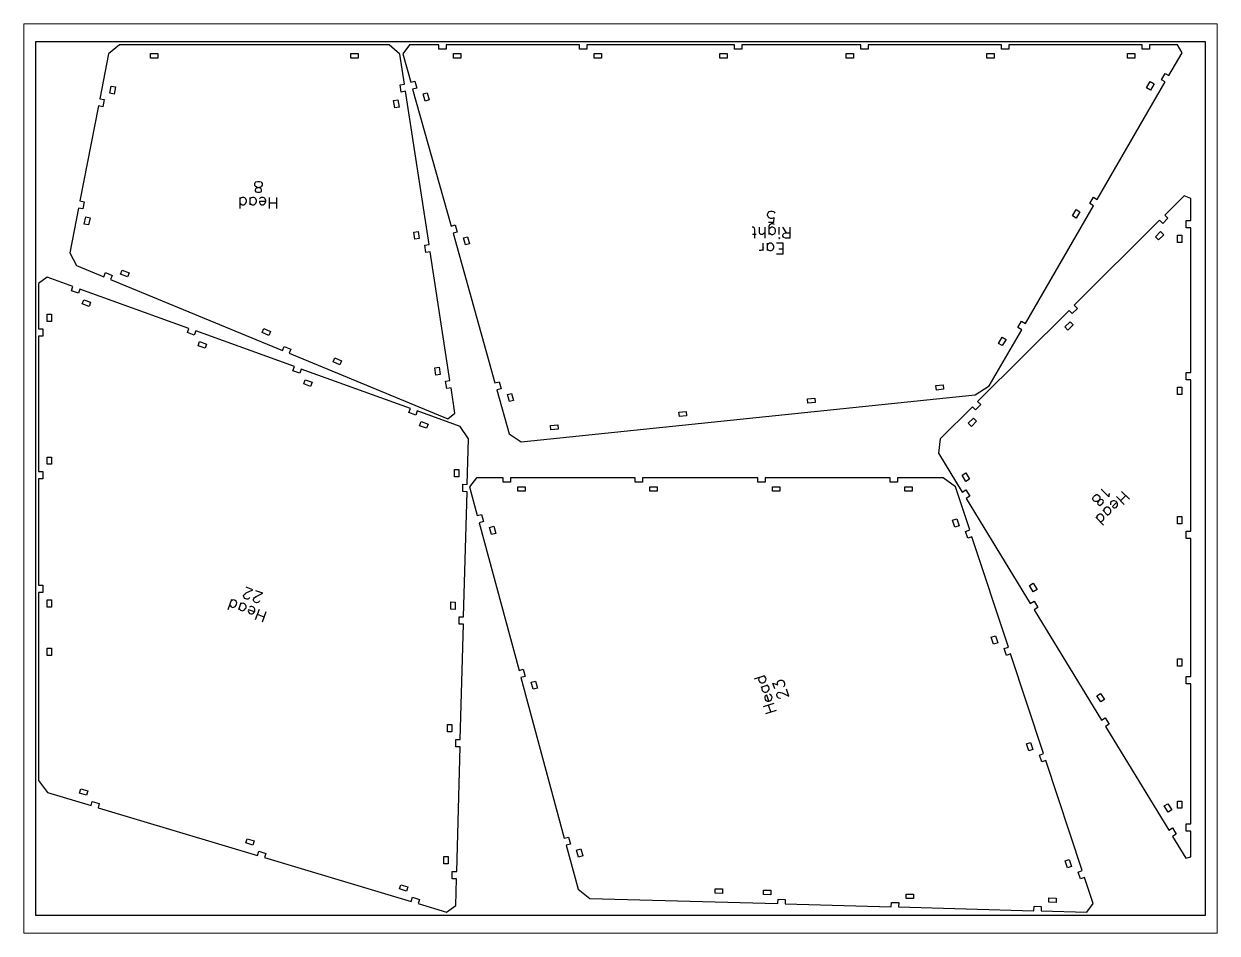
# Paper-space layout 'Layout' of a CAD drawing. Header units: millimetres, sheet in inches. Extents: x 0 to 10.5, y 0 to 8.
# The model-space entities are those that its viewports show. They can reach past a viewport. Long polylines and large blocks are cut down to what shows.
import ezdxf

# ---------------------------------------------------------------- set-up
doc = ezdxf.new("R2010")
doc.units = ezdxf.units.MM
doc.header["$MEASUREMENT"] = 0
for name, color, linetype, true_color in [('ear_right_cuts', 7, 'Continuous', 0xffffff), ('ear_right_marks', 7, 'Continuous', 0xffffff), ('head_cuts', 7, 'Continuous', 0xffffff), ('head_marks', 7, 'Continuous', 0xffffff), ('Sheet', 18, 'Continuous', 0x000000)]:
    doc.layers.add(name, color=color, linetype=linetype, true_color=true_color)

msp = doc.modelspace()

# ---------------------------------------------------------------- linework, layer by layer
at = {"layer": 'ear_right_cuts', "color": 7, "true_color": 0xffffff}
for points in [[(780.9, 595), (761.77, 595), (761.77, 592), (756.77, 592), (756.77, 595), (665.57, 595), (665.57, 592), (660.57, 592), (660.57, 595), (569.38, 595), (569.38, 592), (564.38, 592), (564.38, 595), (483, 595), (483, 592), (478, 592), (478, 595), (377, 595), (377, 592), (372, 592), (372, 595), (280.8, 595), (280.8, 592), (275.8, 592), (275.8, 595), (255.69, 595), (251.05, 588.89), (256.51, 569.42), (259.4, 570.23), (260.75, 565.42), (257.86, 564.61), (284.11, 471.03), (287, 471.84), (288.35, 467.02), (285.46, 466.21), (314.16, 363.9), (317.05, 364.71), (318.4, 359.9), (315.51, 359.09), (323.92, 329.1), (331.96, 323.63), (642.63, 355.72), (652.13, 361.87), (674.34, 400.19), (671.74, 401.69), (674.25, 406.02), (676.85, 404.51), (723.45, 484.93), (720.86, 486.43), (723.36, 490.76), (725.96, 489.25), (772.57, 569.67), (769.97, 571.17), (772.48, 575.5), (775.07, 573.99), (784.07, 589.51)], [(290.8, 589), (290.8, 586), (285.8, 586), (285.8, 589)], [(387, 589), (387, 586), (382, 586), (382, 589)], [(473, 589), (473, 586), (468, 586), (468, 589)], [(559.38, 589), (559.38, 586), (554.38, 586), (554.38, 589)], [(655.57, 589), (655.57, 586), (650.57, 586), (650.57, 589)], [(751.77, 589), (751.77, 586), (746.77, 586), (746.77, 589)], [(762.36, 564.02), (759.76, 565.53), (762.27, 569.85), (764.87, 568.35)], [(264.99, 561.41), (267.88, 562.22), (269.23, 557.41), (266.34, 556.6)], [(711.65, 476.53), (709.06, 478.04), (711.57, 482.36), (714.16, 480.86)], [(292.59, 463.02), (295.48, 463.83), (296.83, 459.01), (293.94, 458.2)], [(661.11, 389.33), (658.52, 390.83), (661.02, 395.16), (663.62, 393.65)], [(616, 359.01), (615.7, 361.99), (620.67, 362.5), (620.98, 359.52)], [(322.64, 355.89), (325.53, 356.7), (326.88, 351.89), (323.99, 351.08)], [(528.13, 349.93), (527.82, 352.91), (532.79, 353.43), (533.1, 350.44)], [(440.25, 340.85), (439.94, 343.84), (444.92, 344.35), (445.23, 341.37)], [(352.38, 331.78), (352.07, 334.76), (357.04, 335.27), (357.35, 332.29)]]:
    msp.add_lwpolyline(points, close=True, dxfattribs=at)
at = {"layer": 'ear_right_marks', "color": 7, "true_color": 0xffffff}
for points in [[(500.52, 479.18), (500.88, 480.25)], [(500.52, 478.46), (500.52, 479.18)], [(500.88, 477.39), (500.52, 478.46)], [(500.88, 480.25), (501.6, 480.96)], [(501.6, 476.68), (500.88, 477.39)], [(501.24, 473.82), (504.81, 473.82)], [(501.6, 480.96), (502.67, 481.32)], [(502.67, 476.32), (501.6, 476.68)], [(502.67, 481.32), (503.74, 481.32)], [(503.74, 476.32), (502.67, 476.32)], [(503.74, 481.32), (504.81, 480.96)], [(504.81, 476.68), (503.74, 476.32)], [(504.81, 480.96), (505.17, 480.61)], [(504.81, 473.82), (505.17, 477.04)], [(505.17, 477.04), (504.81, 476.68)], [(505.17, 480.61), (505.52, 479.89)], [(490.7, 470.32), (489.99, 470.32)], [(492.85, 465.32), (490.35, 465.32)], [(491.42, 469.96), (490.7, 470.32)], [(491.77, 468.89), (491.42, 469.96)], [(491.77, 462.82), (491.77, 468.89)], [(494.99, 466.75), (494.99, 470.32)], [(495.35, 465.68), (494.99, 466.75)], [(496.06, 465.32), (495.35, 465.68)], [(497.13, 465.32), (496.06, 465.32)], [(497.85, 465.68), (497.13, 465.32)], [(498.92, 466.75), (497.85, 465.68)], [(498.92, 462.82), (498.92, 470.32)], [(501.77, 471.04), (502.13, 472.11)], [(501.77, 465.32), (501.77, 471.04)], [(502.49, 469.96), (501.77, 469.25)], [(501.77, 466.39), (502.49, 465.68)], [(502.13, 472.11), (502.49, 472.46)], [(502.49, 472.46), (503.2, 472.82)], [(503.2, 470.32), (502.49, 469.96)], [(502.49, 465.68), (503.2, 465.32)], [(503.2, 472.82), (504.27, 472.82)], [(504.27, 470.32), (503.2, 470.32)], [(503.2, 465.32), (504.27, 465.32)], [(504.27, 472.82), (504.99, 472.46)], [(504.99, 469.96), (504.27, 470.32)], [(504.27, 465.32), (504.99, 465.68)], [(505.7, 469.25), (504.99, 469.96)], [(504.99, 465.68), (505.7, 466.39)], [(506.06, 468.18), (505.7, 469.25)], [(505.7, 466.39), (506.06, 467.46)], [(506.06, 467.46), (506.06, 468.18)], [(508.56, 465.32), (508.56, 470.32)], [(513.56, 466.39), (511.06, 470.32)], [(511.06, 464.96), (511.42, 465.68)], [(511.42, 465.68), (511.77, 466.04)], [(511.77, 466.04), (512.85, 466.39)], [(512.85, 466.39), (516.06, 466.39)], [(516.06, 462.82), (516.06, 470.32)], [(497.67, 454.32), (497.67, 459.32)], [(500.52, 454.32), (500.52, 459.32)], [(501.24, 458.96), (500.52, 458.25)], [(501.95, 459.32), (501.24, 458.96)], [(503.02, 459.32), (501.95, 459.32)], [(503.74, 458.96), (503.02, 459.32)], [(504.45, 458.25), (503.74, 458.96)], [(504.81, 457.18), (504.45, 458.25)], [(504.81, 456.46), (504.81, 457.18)], [(511.24, 459.32), (506.6, 459.32)], [(508.56, 463.18), (508.2, 462.82)], [(508.2, 462.82), (508.56, 462.46)], [(508.92, 462.82), (508.56, 463.18)], [(508.56, 462.46), (508.92, 462.82)], [(511.06, 464.25), (511.06, 464.96)], [(511.42, 463.54), (511.06, 464.25)], [(511.24, 451.82), (511.24, 459.32)], [(511.77, 463.18), (511.42, 463.54)], [(512.85, 462.82), (511.77, 463.18)], [(516.06, 462.82), (512.85, 462.82)], [(495.88, 454.32), (494.81, 454.32)], [(496.6, 454.68), (495.88, 454.32)], [(497.31, 455.39), (496.6, 454.68)], [(497.67, 456.46), (497.31, 455.39)], [(500.52, 455.39), (501.24, 454.68)], [(501.24, 454.68), (501.95, 454.32)], [(501.95, 454.32), (503.02, 454.32)], [(503.02, 454.32), (503.74, 454.68)], [(503.74, 454.68), (504.45, 455.39)], [(504.45, 455.39), (504.81, 456.46)], [(511.24, 451.82), (506.6, 451.82)], [(511.24, 455.39), (508.38, 455.39)]]:
    msp.add_lwpolyline(points, dxfattribs=at)
at = {"layer": 'head_cuts', "color": 7, "true_color": 0xffffff}
for points in [[(241.73, 595), (57.45, 595), (49.88, 588.77), (43.93, 558.19), (46.87, 557.62), (45.92, 552.71), (42.97, 553.28), (30.31, 488.29), (33.25, 487.72), (32.29, 482.81), (29.35, 483.38), (23.39, 452.81), (28.05, 444.15), (46.6, 436.49), (47.75, 439.26), (52.37, 437.35), (51.22, 434.58), (168.83, 386), (169.98, 388.77), (174.6, 386.86), (173.45, 384.09), (281.92, 339.28), (286.82, 343.14), (284.13, 360.6), (281.17, 360.15), (280.41, 365.09), (283.37, 365.54), (269.84, 453.57), (266.87, 453.12), (266.11, 458.06), (269.08, 458.52), (252.97, 563.23), (250, 562.77), (249.24, 567.71), (252.21, 568.17), (249.05, 588.72)], [(83.6, 589), (83.6, 586), (78.6, 586), (78.6, 589)], [(220.58, 589), (220.58, 586), (215.58, 586), (215.58, 589)], [(51.73, 566.86), (54.67, 566.29), (53.72, 561.38), (50.77, 561.95)], [(248.56, 552.43), (245.59, 551.97), (244.83, 556.92), (247.8, 557.37)], [(785.41, 491.81), (772.18, 478.62), (774.3, 476.5), (770.76, 472.97), (768.64, 475.09), (710.28, 416.94), (712.4, 414.81), (708.86, 411.28), (706.74, 413.41), (644.24, 351.12), (646.36, 349), (642.81, 345.47), (640.7, 347.59), (618.63, 325.61), (617.45, 315.71), (633.69, 289.13), (636.25, 290.69), (638.86, 286.42), (636.3, 284.86), (680.23, 212.96), (682.79, 214.53), (685.4, 210.26), (682.84, 208.7), (728.98, 133.2), (731.54, 134.76), (734.14, 130.5), (731.58, 128.93), (774.88, 58.09), (777.44, 59.65), (780.04, 55.38), (777.48, 53.82), (786.6, 38.91), (789.91, 39.84), (789.91, 57.32), (786.91, 57.32), (786.91, 62.32), (789.91, 62.32), (789.91, 158.04), (786.91, 158.04), (786.91, 163.04), (789.91, 163.04), (789.91, 257.55), (786.91, 257.55), (786.91, 262.55), (789.91, 262.55), (789.91, 365.95), (786.91, 365.95), (786.91, 370.95), (789.91, 370.95), (789.91, 469.9), (786.91, 469.9), (786.91, 474.9), (789.91, 474.9), (789.91, 489.94)], [(34.28, 477.33), (37.23, 476.76), (36.27, 471.85), (33.33, 472.42)], [(262.38, 462.55), (259.42, 462.09), (258.66, 467.03), (261.62, 467.49)], [(769.33, 467.31), (771.45, 465.19), (767.91, 461.66), (765.79, 463.78)], [(783.91, 459.9), (780.91, 459.9), (780.91, 464.9), (783.91, 464.9)], [(58.14, 438.21), (59.28, 440.99), (63.9, 439.08), (62.76, 436.31)], [(290.3, 334.13), (261, 344.71), (259.98, 341.89), (255.28, 343.59), (256.3, 346.41), (181.72, 373.35), (180.7, 370.53), (176, 372.23), (177.02, 375.05), (109.53, 399.42), (108.51, 396.6), (103.81, 398.3), (104.83, 401.12), (30.27, 428.05), (29.26, 425.23), (24.55, 426.93), (25.57, 429.75), (7.97, 436.11), (2, 431.91), (2, 400.76), (5, 400.76), (5, 395.76), (2, 395.76), (2, 303.19), (5, 303.19), (5, 298.19), (2, 298.19), (2, 225.62), (5, 225.62), (5, 220.62), (2, 220.62), (2, 91.9), (8.08, 83.73), (37.92, 74.8), (38.78, 77.67), (43.57, 76.24), (42.71, 73.36), (151.76, 40.72), (152.62, 43.59), (157.41, 42.16), (156.55, 39.28), (256.79, 9.27), (257.65, 12.15), (262.44, 10.71), (261.58, 7.84), (281.07, 2), (287.33, 6.53), (287.83, 24.77), (284.83, 24.85), (284.97, 29.85), (287.97, 29.77), (290.31, 115.03), (287.31, 115.11), (287.45, 120.11), (290.45, 120.03), (292.61, 198.88), (289.62, 198.97), (289.75, 203.96), (292.75, 203.88), (295.1, 289.49), (292.1, 289.57), (292.24, 294.57), (295.24, 294.49), (296.1, 325.63)], [(37.64, 419.01), (36.62, 416.19), (31.92, 417.89), (32.94, 420.71)], [(8, 410.76), (11, 410.76), (11, 405.76), (8, 405.76)], [(154.96, 398.22), (156.11, 400.99), (160.73, 399.08), (159.58, 396.31)], [(707.43, 405.63), (709.55, 403.5), (706.01, 399.98), (703.89, 402.1)], [(116.9, 390.38), (115.88, 387.56), (111.17, 389.26), (112.19, 392.08)], [(203.49, 378.17), (204.64, 380.94), (209.26, 379.04), (208.11, 376.26)], [(276.68, 369.57), (273.72, 369.12), (272.96, 374.06), (275.92, 374.52)], [(189.09, 364.31), (188.07, 361.49), (183.37, 363.19), (184.39, 366.01)], [(783.91, 355.95), (780.91, 355.95), (780.91, 360.95), (783.91, 360.95)], [(268.37, 335.67), (267.35, 332.85), (262.65, 334.55), (263.67, 337.37)], [(641.39, 339.81), (643.51, 337.69), (639.97, 334.16), (637.85, 336.29)], [(8, 313.19), (11, 313.19), (11, 308.19), (8, 308.19)], [(289.38, 299.65), (286.38, 299.73), (286.52, 304.73), (289.52, 304.65)], [(633.59, 300.79), (636.15, 302.35), (638.76, 298.08), (636.2, 296.52)], [(723.19, 7.86), (717.32, 25.62), (714.47, 24.68), (712.91, 29.43), (715.75, 30.37), (690.88, 105.63), (688.03, 104.69), (686.47, 109.44), (689.31, 110.38), (666.8, 178.52), (663.95, 177.57), (662.38, 182.32), (665.23, 183.26), (640.35, 258.55), (637.5, 257.61), (635.93, 262.36), (638.78, 263.3), (629.01, 292.88), (620.67, 298.91), (589.52, 298.91), (589.52, 295.91), (584.52, 295.91), (584.52, 298.91), (498.88, 298.91), (498.88, 295.91), (493.88, 295.91), (493.88, 298.91), (414.99, 298.91), (414.99, 295.91), (409.99, 295.91), (409.99, 298.91), (324.7, 298.91), (324.7, 295.91), (319.7, 295.91), (319.7, 298.91), (301.45, 298.91), (296.75, 292.77), (302.05, 273.13), (304.95, 273.91), (306.25, 269.08), (303.35, 268.3), (330.6, 167.28), (333.49, 168.06), (334.8, 163.23), (331.9, 162.45), (361.54, 52.55), (364.44, 53.33), (365.74, 48.5), (362.84, 47.72), (370.95, 17.64), (378.96, 11.34), (507.63, 7.8), (507.71, 10.8), (512.71, 10.66), (512.63, 7.67), (585.17, 5.67), (585.25, 8.67), (590.25, 8.53), (590.17, 5.54), (682.7, 2.99), (682.78, 5.99), (687.78, 5.85), (687.7, 2.86), (718.84, 2)], [(334.7, 292.91), (334.7, 289.91), (329.7, 289.91), (329.7, 292.91)], [(424.99, 292.91), (424.99, 289.91), (419.99, 289.91), (419.99, 292.91)], [(508.88, 292.91), (508.88, 289.91), (503.88, 289.91), (503.88, 292.91)], [(599.52, 292.91), (599.52, 289.91), (594.52, 289.91), (594.52, 292.91)], [(631.52, 266.16), (628.67, 265.22), (627.1, 269.97), (629.95, 270.91)], [(783.91, 267.55), (780.91, 267.55), (780.91, 272.55), (783.91, 272.55)], [(310.45, 265.03), (313.34, 265.82), (314.64, 260.99), (311.75, 260.21)], [(679.67, 225.38), (682.23, 226.95), (684.84, 222.68), (682.28, 221.12)], [(8, 215.62), (11, 215.62), (11, 210.62), (8, 210.62)], [(286.89, 209.04), (283.89, 209.13), (284.03, 214.13), (287.03, 214.04)], [(657.96, 186.13), (655.12, 185.19), (653.55, 189.93), (656.4, 190.88)], [(8, 182.48), (11, 182.48), (11, 177.48), (8, 177.48)], [(783.91, 170.26), (780.91, 170.26), (780.91, 175.26), (783.91, 175.26)], [(338.99, 159.19), (341.89, 159.97), (343.19, 155.14), (340.3, 154.36)], [(725.75, 149.98), (728.31, 151.55), (730.92, 147.28), (728.36, 145.72)], [(284.59, 125.19), (281.59, 125.27), (281.73, 130.27), (284.72, 130.19)], [(682.05, 113.25), (679.2, 112.31), (677.63, 117.05), (680.48, 117.99)], [(30.07, 83.41), (30.93, 86.29), (35.72, 84.85), (34.86, 81.98)], [(771.83, 74.58), (774.39, 76.14), (777, 71.88), (774.44, 70.31)], [(783.91, 72.98), (780.91, 72.98), (780.91, 77.98), (783.91, 77.98)], [(143.9, 49.33), (144.76, 52.21), (149.55, 50.77), (148.69, 47.9)], [(369.94, 44.45), (372.83, 45.24), (374.14, 40.41), (371.24, 39.63)], [(282.11, 34.93), (279.11, 35.01), (279.25, 40.01), (282.25, 39.93)], [(708.49, 33.23), (705.64, 32.29), (704.07, 37.04), (706.92, 37.98)], [(248.93, 17.89), (249.79, 20.76), (254.58, 19.33), (253.72, 16.45)], [(464.67, 14.99), (464.75, 17.98), (469.75, 17.85), (469.66, 14.85)], [(497.8, 14.08), (497.88, 17.07), (502.88, 16.94), (502.79, 13.94)], [(595.33, 11.4), (595.41, 14.39), (600.41, 14.26), (600.33, 11.26)], [(692.86, 8.72), (692.95, 11.72), (697.94, 11.58), (697.86, 8.58)]]:
    msp.add_lwpolyline(points, close=True, dxfattribs=at)
at = {"layer": 'head_marks', "color": 7, "true_color": 0xffffff}
for points in [[(149.91, 500.25), (150.27, 500.97)], [(149.91, 499.18), (149.91, 500.25)], [(150.27, 498.47), (149.91, 499.18)], [(150.27, 500.97), (150.63, 501.33)], [(150.98, 497.75), (150.27, 498.47)], [(150.63, 501.33), (151.7, 501.68)], [(151.7, 501.68), (153.13, 501.68)], [(153.13, 501.68), (154.2, 501.33)], [(154.55, 498.47), (153.84, 497.75)], [(154.2, 501.33), (154.55, 500.97)], [(154.55, 500.97), (154.91, 500.26)], [(154.91, 499.18), (154.55, 498.47)], [(154.91, 500.26), (154.91, 499.18)], [(139.91, 483.18), (139.91, 490.68)], [(140.63, 490.32), (139.91, 489.61)], [(141.34, 490.68), (140.63, 490.32)], [(142.41, 490.68), (141.34, 490.68)], [(143.13, 490.32), (142.41, 490.68)], [(143.84, 489.61), (143.13, 490.32)], [(144.2, 488.54), (143.84, 489.61)], [(146.7, 485.68), (146.7, 490.68)], [(147.41, 490.33), (146.7, 489.61)], [(148.13, 490.68), (147.41, 490.33)], [(149.2, 490.68), (148.13, 490.68)], [(149.91, 490.33), (149.2, 490.68)], [(150.63, 489.61), (149.91, 490.33)], [(150.63, 496.68), (150.27, 495.97)], [(150.27, 495.97), (150.27, 495.25)], [(150.27, 495.25), (150.63, 494.54)], [(151.34, 497.04), (150.63, 496.68)], [(150.63, 494.54), (151.7, 494.18)], [(150.98, 488.54), (150.63, 489.61)], [(152.05, 497.4), (150.98, 497.75)], [(152.77, 497.4), (151.34, 497.04)], [(151.7, 494.18), (153.13, 494.18)], [(153.48, 497.04), (152.05, 497.4)], [(153.84, 497.75), (152.77, 497.4)], [(153.13, 494.18), (154.2, 494.54)], [(153.84, 490.33), (153.13, 489.61)], [(154.2, 496.68), (153.48, 497.04)], [(154.56, 490.68), (153.84, 490.33)], [(154.55, 495.97), (154.2, 496.68)], [(154.2, 494.54), (154.55, 495.26)], [(154.55, 495.26), (154.55, 495.97)], [(155.63, 490.68), (154.56, 490.68)], [(156.34, 490.33), (155.63, 490.68)], [(157.06, 489.61), (156.34, 490.33)], [(157.41, 488.54), (157.06, 489.61)], [(159.91, 483.18), (159.91, 490.68)], [(164.91, 483.19), (164.91, 490.69)], [(139.91, 486.75), (140.63, 486.04)], [(140.63, 486.04), (141.34, 485.68)], [(141.34, 485.68), (142.41, 485.68)], [(142.41, 485.68), (143.13, 486.04)], [(143.13, 486.04), (143.84, 486.75)], [(143.84, 486.75), (144.2, 487.82)], [(144.2, 487.82), (144.2, 488.54)], [(146.7, 486.75), (147.41, 486.04)], [(147.41, 486.04), (148.13, 485.68)], [(148.13, 485.68), (149.2, 485.68)], [(149.2, 485.68), (149.91, 486.04)], [(149.91, 486.04), (150.63, 486.75)], [(150.63, 486.75), (150.98, 487.83)], [(150.98, 487.83), (150.98, 488.54)], [(157.41, 487.83), (153.13, 487.83)], [(153.13, 487.83), (153.13, 487.11)], [(153.13, 487.11), (153.48, 486.4)], [(153.48, 486.4), (153.84, 486.04)], [(153.84, 486.04), (154.56, 485.68)], [(154.56, 485.68), (155.63, 485.68)], [(155.63, 485.68), (156.34, 486.04)], [(156.34, 486.04), (157.06, 486.76)], [(157.06, 486.76), (157.41, 487.83)], [(157.41, 487.83), (157.41, 488.54)], [(164.91, 486.76), (159.91, 486.76)], [(722.93, 284.95), (723.44, 285.96)], [(723.44, 285.96), (724.45, 286.96)], [(724.45, 286.96), (725.46, 287.47)], [(725.46, 287.47), (725.97, 287.47)], [(725.97, 287.47), (726.72, 287.21)], [(726.72, 287.21), (727.48, 286.45)], [(727.48, 286.45), (727.73, 285.7)], [(727.73, 285.7), (727.73, 284.69)], [(734.05, 285.94), (728.75, 291.25)], [(734.3, 288.21), (734.05, 287.45)], [(734.05, 287.45), (734.05, 285.94)], [(744.47, 280.79), (739.17, 286.11)], [(745.49, 286.85), (741.95, 283.32)], [(748.01, 284.32), (742.71, 289.63)], [(722.93, 284.44), (722.93, 284.95)], [(723.18, 283.68), (722.93, 284.44)], [(723.94, 282.92), (723.18, 283.68)], [(724.7, 282.67), (723.94, 282.92)], [(725.71, 282.67), (724.7, 282.67)], [(726.72, 283.17), (725.71, 282.67)], [(726.46, 282.41), (726.21, 281.66)], [(726.21, 281.66), (726.46, 280.9)], [(727.22, 283.68), (726.46, 282.41)], [(726.46, 280.9), (726.96, 280.39)], [(727.98, 283.93), (726.72, 283.17)], [(726.96, 280.39), (727.72, 280.14)], [(727.73, 284.69), (727.22, 283.68)], [(727.72, 280.14), (728.73, 280.64)], [(728.74, 284.18), (727.98, 283.93)], [(728.73, 280.64), (729.74, 281.65)], [(729.5, 283.92), (728.74, 284.18)], [(730, 283.42), (729.5, 283.92)], [(729.74, 281.65), (730.25, 282.66)], [(730.25, 282.66), (730, 283.42)], [(730.82, 277.79), (730.57, 277.03)], [(731.58, 278.54), (730.82, 277.79)], [(732.34, 278.79), (731.58, 278.54)], [(733.35, 278.79), (732.34, 278.79)], [(734.36, 278.28), (733.35, 278.79)], [(734.86, 277.78), (734.36, 278.28)], [(735.37, 276.77), (734.86, 277.78)], [(735.38, 282.32), (735.12, 281.57)], [(735.12, 281.57), (735.12, 280.56)], [(736.14, 283.08), (735.38, 282.32)], [(736.89, 283.33), (736.14, 283.08)], [(739.42, 282.32), (736.38, 279.29)], [(736.38, 279.29), (736.89, 278.79)], [(737.9, 283.33), (736.89, 283.33)], [(736.89, 278.79), (737.64, 278.53)], [(737.64, 278.53), (738.15, 278.53)], [(738.91, 282.82), (737.9, 283.33)], [(738.15, 278.53), (738.91, 278.78)], [(739.42, 282.32), (738.91, 282.82)], [(738.91, 278.78), (739.67, 279.54)], [(739.92, 281.31), (739.42, 282.32)], [(739.67, 279.54), (739.92, 280.3)], [(739.92, 280.3), (739.92, 281.31)], [(730.3, 266.68), (725.01, 271.99)], [(726.02, 273), (725.76, 272.24)], [(725.76, 272.24), (725.76, 271.23)], [(726.78, 273.75), (726.02, 273)], [(727.53, 274), (726.78, 273.75)], [(728.54, 274), (727.53, 274)], [(729.55, 273.49), (728.54, 274)], [(728.79, 269.2), (729.55, 269.45)], [(730.06, 272.99), (729.55, 273.49)], [(729.55, 269.45), (730.31, 270.21)], [(733.34, 273.24), (729.81, 276.78)], [(730.56, 271.98), (730.06, 272.99)], [(730.31, 270.21), (730.56, 270.97)], [(730.56, 270.97), (730.56, 271.98)], [(730.57, 277.03), (730.57, 276.02)], [(732.59, 273.99), (733.6, 273.99)], [(733.6, 273.99), (734.35, 274.24)], [(734.35, 274.24), (735.11, 275)], [(735.11, 275), (735.37, 275.76)], [(735.37, 275.76), (735.37, 276.77)], [(727.78, 269.2), (728.79, 269.2)], [(148.69, 222.42), (143.99, 224.11)], [(144.12, 220.27), (148.69, 222.42)], [(155.41, 220), (150.71, 221.7)], [(131.68, 208.88), (134.21, 215.94)], [(132.88, 212.24), (133.31, 211.33)], [(134.77, 215.36), (133.85, 214.93)], [(135.56, 215.46), (134.77, 215.36)], [(136.57, 215.09), (135.56, 215.46)], [(137.12, 214.52), (136.57, 215.09)], [(137.55, 213.6), (137.12, 214.52)], [(137.28, 211.8), (137.52, 212.47)], [(137.52, 212.47), (137.55, 213.6)], [(138.91, 208.94), (140.6, 213.64)], [(141.15, 213.06), (140.24, 212.63)], [(141.94, 213.16), (141.15, 213.06)], [(142.95, 212.8), (141.94, 213.16)], [(142.27, 218.28), (142.51, 218.95)], [(142.36, 217.49), (142.27, 218.28)], [(142.58, 217.03), (142.36, 217.49)], [(142.51, 218.95), (143.09, 219.5)], [(143.13, 216.45), (142.58, 217.03)], [(143.5, 212.22), (142.95, 212.8)], [(143.09, 219.5), (144.12, 220.27)], [(144.47, 215.97), (143.13, 216.45)], [(143.93, 211.3), (143.5, 212.22)], [(145.27, 216.06), (144.47, 215.97)], [(145.72, 216.28), (145.27, 216.06)], [(146.3, 216.83), (145.72, 216.28)], [(146.42, 217.17), (146.3, 216.83)], [(148.99, 215.86), (149.23, 216.53)], [(149.08, 215.07), (148.99, 215.86)], [(149.3, 214.61), (149.08, 215.07)], [(149.23, 216.53), (149.81, 217.09)], [(149.85, 214.04), (149.3, 214.61)], [(149.81, 217.09), (150.84, 217.85)], [(151.19, 213.55), (149.85, 214.04)], [(150.84, 217.85), (155.41, 220)], [(151.99, 213.65), (151.19, 213.55)], [(152.44, 213.86), (151.99, 213.65)], [(153.02, 214.41), (152.44, 213.86)], [(153.14, 214.75), (153.02, 214.41)], [(133.31, 211.33), (133.87, 210.75)], [(133.87, 210.75), (134.87, 210.39)], [(134.87, 210.39), (135.67, 210.48)], [(135.67, 210.48), (136.58, 210.91)], [(136.58, 210.91), (137.28, 211.8)], [(139.27, 209.95), (139.7, 209.03)], [(139.7, 209.03), (140.25, 208.45)], [(140.25, 208.45), (141.26, 208.09)], [(141.26, 208.09), (142.05, 208.19)], [(142.05, 208.19), (142.97, 208.62)], [(142.97, 208.62), (143.66, 209.5)], [(143.66, 209.5), (143.91, 210.18)], [(143.91, 210.18), (143.93, 211.3)], [(145.68, 208.78), (145.44, 208.11)], [(145.44, 208.11), (145.53, 207.31)], [(145.53, 207.31), (145.75, 206.86)], [(149.71, 207.33), (145.68, 208.78)], [(145.75, 206.86), (146.3, 206.28)], [(147.2, 210.89), (146.29, 210.46)], [(146.3, 206.28), (147.31, 205.92)], [(147.99, 210.98), (147.2, 210.89)], [(147.31, 205.92), (148.1, 206.01)], [(149, 210.62), (147.99, 210.98)], [(148.1, 206.01), (149.02, 206.44)], [(149.55, 210.04), (149, 210.62)], [(149.02, 206.44), (149.71, 207.33)], [(149.98, 209.13), (149.55, 210.04)], [(149.71, 207.33), (149.96, 208)], [(149.96, 208), (149.98, 209.13)], [(150.5, 202.11), (153.03, 209.17)], [(156.41, 203.78), (151.7, 205.47)], [(155.2, 200.42), (157.74, 207.48)], [(491.64, 161.5), (498.76, 163.84)], [(498.65, 163.05), (497.75, 163.51)], [(494.58, 161.71), (494.46, 160.92)], [(494.46, 160.92), (494.79, 159.91)], [(495.03, 162.62), (494.58, 161.71)], [(494.79, 159.91), (495.36, 159.34)], [(495.36, 159.34), (496.26, 158.88)], [(496.13, 155.84), (500.88, 157.4)], [(496.26, 158.88), (497.39, 158.88)], [(496.7, 155.27), (496.58, 154.48)], [(497.15, 156.17), (496.7, 155.27)], [(497.39, 158.88), (498.07, 159.1)], [(498.07, 159.1), (498.97, 159.78)], [(499.21, 162.49), (498.65, 163.05)], [(498.97, 159.78), (499.43, 160.68)], [(499.54, 161.47), (499.21, 162.49)], [(499.43, 160.68), (499.54, 161.47)], [(500.77, 156.61), (499.87, 157.06)], [(501.33, 156.04), (500.77, 156.61)], [(501.67, 155.02), (501.33, 156.04)], [(505.44, 154.76), (504.21, 158.49)], [(504.21, 158.49), (507.59, 157.35)], [(507.26, 158.37), (507.37, 159.16)], [(507.59, 157.35), (507.26, 158.37)], [(507.37, 159.16), (507.6, 159.61)], [(507.6, 159.61), (508.51, 160.28)], [(508.51, 160.28), (509.19, 160.51)], [(509.19, 160.51), (510.32, 160.5)], [(510.32, 160.5), (511.22, 160.05)], [(511.22, 160.05), (511.89, 159.14)], [(511.99, 156.54), (511.43, 155.98)], [(511.89, 159.14), (512.23, 158.12)], [(512.22, 156.99), (511.99, 156.54)], [(512.23, 158.12), (512.22, 156.99)], [(496.58, 154.48), (496.92, 153.46)], [(496.92, 153.46), (497.48, 152.89)], [(497.48, 152.89), (498.38, 152.44)], [(498.38, 152.44), (499.51, 152.43)], [(498.71, 149.16), (498.59, 148.37)], [(498.59, 148.37), (498.92, 147.35)], [(498.93, 149.61), (498.71, 149.16)], [(498.92, 147.35), (499.49, 146.79)], [(499.5, 150.18), (498.93, 149.61)], [(500.18, 150.4), (499.5, 150.18)], [(499.51, 152.43), (500.19, 152.66)], [(501.52, 146.33), (500.18, 150.4)], [(500.19, 152.66), (501.09, 153.33)], [(501.09, 153.33), (501.55, 154.23)], [(501.55, 154.23), (501.67, 155.02)], [(502.78, 150.5), (501.87, 150.96)], [(502.2, 146.55), (503.1, 147.22)], [(503.34, 149.93), (502.78, 150.5)], [(503.1, 147.22), (503.56, 148.13)], [(503.67, 148.92), (503.34, 149.93)], [(503.56, 148.13), (503.67, 148.92)], [(506.89, 150.35), (507, 151.14)], [(507.33, 148.99), (506.89, 150.35)], [(507, 151.14), (507.23, 151.59)], [(507.23, 151.59), (507.8, 152.15)], [(507.9, 148.43), (507.33, 148.99)], [(507.8, 152.15), (508.48, 152.38)], [(508.35, 148.2), (507.9, 148.43)], [(509.14, 148.08), (508.35, 148.2)], [(508.48, 152.38), (509.27, 152.26)], [(509.48, 148.19), (509.14, 148.08)], [(509.27, 152.26), (510.51, 151.92)], [(510.51, 151.92), (515.02, 149.64)], [(515.02, 149.64), (513.45, 154.39)], [(497.89, 142.5), (505.01, 144.85)], [(499.45, 137.75), (506.58, 140.1)], [(499.49, 146.79), (500.39, 146.33)], [(500.39, 146.33), (501.52, 146.33)], [(502.84, 138.87), (501.28, 143.62)], [(501.52, 146.33), (502.2, 146.55)]]:
    msp.add_lwpolyline(points, dxfattribs=at)
at = {"layer": 'Sheet', "color": 18, "true_color": 0x000000}
msp.add_lwpolyline([(0, 0), (800, 0), (800, 597), (0, 597)], close=True, dxfattribs=at)

psp = doc.layouts.new('Layout')

# ---------------------------------------------------------------- viewports
at = {"layer": '0'}
psp.add_viewport(center=(5.25, 4), size=(10.5, 8), view_center_point=(400, 298.5), view_height=621.71429, dxfattribs=at)

doc.saveas('drawing.dxf')
